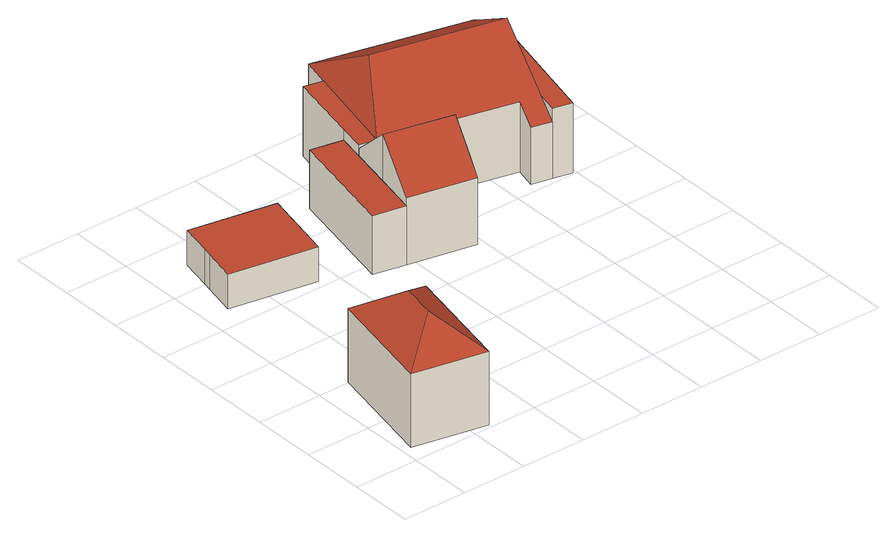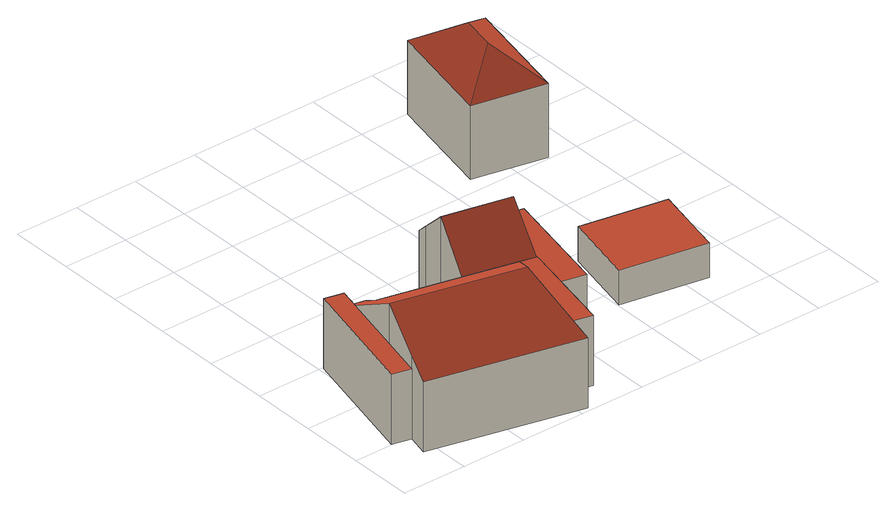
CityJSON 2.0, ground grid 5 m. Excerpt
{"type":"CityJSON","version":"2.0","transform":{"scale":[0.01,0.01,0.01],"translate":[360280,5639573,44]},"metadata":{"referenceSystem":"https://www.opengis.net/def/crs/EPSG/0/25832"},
"CityObjects":{
"building1":{"type":"Building","attributes":{"Geometrietyp2DReferenz":"3000","Gemeindeschluessel":"05315000","function":"31001_1010","roofType":"3200","measuredHeight":8.04,"storeysAboveGround":2},"address":[{"country":"Germany","locality":"Köln","thoroughfareNumber":"45","thoroughfareName":"Uferstr. Ro"}],"geometry":[{"type":"Solid","lod":"2","boundaries":[[[[0,1,2,3]],[[4,5,1,0]],[[6,7,5,4]],[[3,2,7,6]],[[0,8,4]],[[6,9,3]],[[3,9,8,0]],[[4,8,9,6]],[[1,5,7,2]]]],"semantics":{"surfaces":[{"type":"WallSurface"},{"type":"RoofSurface"},{"type":"GroundSurface"}],"values":[[0,0,0,0,1,1,1,1,2]]}}]},
"building2":{"type":"Building","attributes":{"Geometrietyp2DReferenz":"3000","Gemeindeschluessel":"05315000","function":"31001_2000","roofType":"1000","measuredHeight":2.71,"storeysAboveGround":1},"address":[{"country":"Germany","locality":"Köln","thoroughfareNumber":"45","thoroughfareName":"Uferstr. Ro"}],"geometry":[{"type":"Solid","lod":"2","boundaries":[[[[10,11,12,13]],[[14,15,11,10]],[[16,17,15,14]],[[18,19,17,16]],[[20,21,19,18]],[[13,12,21,20]],[[18,16,14,10,13,20]],[[11,15,17,19,21,12]]]],"semantics":{"surfaces":[{"type":"WallSurface"},{"type":"RoofSurface"},{"type":"GroundSurface"}],"values":[[0,0,0,0,0,0,1,2]]}}]},
"building3":{"type":"Building","attributes":{"Gemeindeschluessel":"05315000","Geometrietyp2DReferenz":"3000","function":"31001_1010"},"address":[{"country":"Germany","locality":"Köln","thoroughfareNumber":"45","thoroughfareName":"Uferstr. Ro"}],"children":["building3-1","building3-2","building3-3","building3-4","building3-5"]},
"building3-1":{"type":"BuildingPart","attributes":{"roofType":"5000","measuredHeight":8.6,"storeysAboveGround":1},"parents":["building3"],"geometry":[{"type":"MultiSurface","lod":"2","boundaries":[[[22,23,24,25]],[[26,27,23,22]],[[28,29,27,26]],[[30,31,32,33]],[[34,35,31,30]],[[36,37,35,34]],[[38,28,26,22,39]],[[22,25,40,39]],[[40,36,34,30,33,38,39]],[[24,23,27,29,41,32,31,35,37,42]],[[25,24,42,40]],[[28,38,43,44]],[[43,41,29,44]],[[38,45,43]],[[43,45,33,32,41]],[[36,40,46,47]],[[47,46,42,37]]],"semantics":{"surfaces":[{"type":"WallSurface"},{"type":"RoofSurface"},{"type":"GroundSurface"},{"type":"ClosureSurface"}],"values":[0,0,0,0,0,0,1,1,1,2,3,0,3,0,3,0,3]}}]},
"building3-2":{"type":"BuildingPart","attributes":{"roofType":"1000","measuredHeight":4.59,"storeysAboveGround":1},"parents":["building3"],"geometry":[{"type":"MultiSurface","lod":"2","boundaries":[[[48,49,50,51]],[[52,53,49,48]],[[51,50,54,55]],[[52,48,51,55]],[[49,53,54,50]],[[52,56,57,53]],[[58,55,54,59]],[[56,58,59,57]]],"semantics":{"surfaces":[{"type":"WallSurface"},{"type":"RoofSurface"},{"type":"GroundSurface"},{"type":"ClosureSurface"}],"values":[0,0,0,1,2,3,3,3]}}]},
"building3-3":{"type":"BuildingPart","attributes":{"roofType":"1000","measuredHeight":5.47,"storeysAboveGround":1},"parents":["building3"],"geometry":[{"type":"MultiSurface","lod":"2","boundaries":[[[60,61,53,62]],[[25,24,61,60]],[[25,60,62,63,40]],[[53,61,24,42,57]],[[63,62,52,56]],[[56,52,53,57]],[[40,42,24,25]],[[40,63,64,46]],[[42,46,64,57]]],"semantics":{"surfaces":[{"type":"WallSurface"},{"type":"RoofSurface"},{"type":"GroundSurface"},{"type":"ClosureSurface"}],"values":[0,0,1,2,0,3,3,0,3]}}]},
"building3-4":{"type":"BuildingPart","attributes":{"roofType":"3100","measuredHeight":8.24,"storeysAboveGround":1},"parents":["building3"],"geometry":[{"type":"MultiSurface","lod":"2","boundaries":[[[65,54,66,67]],[[68,69,37,47]],[[70,71,69,68]],[[67,66,71,70]],[[47,64,72,68]],[[65,67,70,68,72]],[[54,59,57,37,69,71,66]],[[65,72,58,55]],[[58,59,54,55]],[[72,64,56,58]],[[59,58,56,57]],[[46,47,37,42]],[[64,46,42,57]]],"semantics":{"surfaces":[{"type":"WallSurface"},{"type":"RoofSurface"},{"type":"GroundSurface"},{"type":"ClosureSurface"}],"values":[0,0,0,0,1,1,2,0,3,0,3,3,3]}}]},
"building3-5":{"type":"BuildingPart","attributes":{"roofType":"1000","measuredHeight":5.47,"storeysAboveGround":1},"parents":["building3"],"geometry":[{"type":"MultiSurface","lod":"2","boundaries":[[[73,74,29,44]],[[75,76,74,73]],[[77,32,76,75]],[[73,44,77,75]],[[29,74,76,32]],[[77,45,33]],[[43,44,29,41]],[[33,45,43,41,32]]],"semantics":{"surfaces":[{"type":"WallSurface"},{"type":"RoofSurface"},{"type":"GroundSurface"},{"type":"ClosureSurface"}],"values":[0,0,0,1,2,0,3,3]}}]}
},
"vertices":[
[626,12,688],[626,12,111],[802,879,111],[802,879,688],[63,127,688],[63,127,111],[240,994,688],[240,994,111],[405,366,915],[461,640,915],
[268,2510,369],[268,2510,99],[254,2446,99],[254,2446,369],[322,2762,369],[322,2762,99],[988,2639,369],[988,2639,99],[865,2063,369],[865,2063,99],[198,2185,369],[198,2185,99],
[1928,3467,649],[1928,3467,102],[1877,3249,102],[1877,3249,649],[3095,3193,649],[3095,3193,102],[3056,3029,753],[3056,3029,102],[2673,2078,546],[2673,2078,102],[2824,2042,102],[2824,2042,545],[2712,2240,649],[2712,2240,102],[2098,2384,649],[2098,2384,102],[2978,2699,962],[2000,2929,962],[1698,2478,649],[2978,2699,102],[1698,2478,102],[2978,2699,649],[3056,3029,649],[2862,2205,649],[1698,2478,623],[2098,2384,623],
[1367,2772,561],[1367,2772,102],[1187,1900,102],[1187,1900,561],[1614,2721,561],[1614,2721,102],[1434,1849,102],[1434,1849,561],[1570,2508,561],[1570,2508,102],[1502,2179,561],[1502,2179,102],
[1730,3284,649],[1730,3284,102],[1614,2721,649],[1570,2508,649],[1570,2508,623],
[1434,1849,623],[1947,1743,102],[1947,1743,623],[2022,2064,926],[2022,2064,102],[1972,1849,723],[1972,1849,102],[1502,2179,926],
[3202,2995,649],[3202,2995,102],[2971,2008,649],[2971,2008,102],[2824,2042,649]
]}
